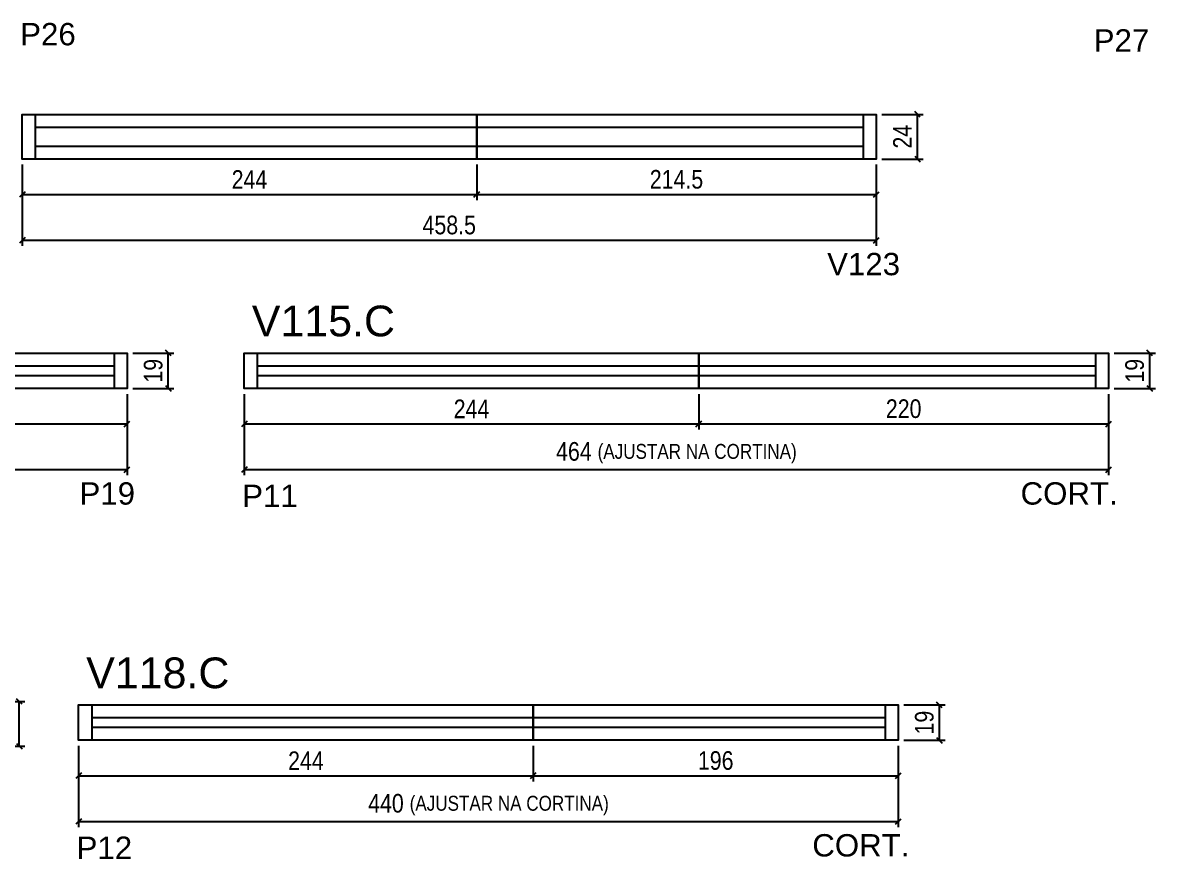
# Model space of a CAD drawing. Extents: x 1665 to 3026, y 15883 to 17753.
# Drawn here: x 2399 to 3007, y 16816 to 17268 of the extents above; entities that cross this region are included whole.
import ezdxf

# ---------------------------------------------------------------- set-up
doc = ezdxf.new("R2010")
doc.units = 0
for name, color, linetype in [('5', 5, 'Continuous'), ('COTA', 241, 'Continuous'), ('NOMENCLATURA', 7, 'Continuous'), ('Painéis', 200, 'Continuous'), ('SARR_2.2x7', 40, 'Continuous')]:
    doc.layers.add(name, color=color, linetype=linetype)
doc.styles.add('COTA TECNICA', font='techl___.ttf', dxfattribs={"height": 10})
doc.styles.add('COTA TECNICA-50', font='techl___.ttf', dxfattribs={"height": 10})
doc.styles.get("Standard").update_dxf_attribs({"font": 'arial.ttf'})
doc.dimstyles.new('COTA PAINEL-50', dxfattribs={"dimtxt": 10, "dimasz": 3, "dimexe": 3, "dimexo": 3, "dimgap": 3, "dimtad": 1, "dimdec": 1, "dimzin": 12, "dimdsep": 46, "dimtxsty": 'COTA TECNICA-50', "dimblk1": 'OBLIQUE', "dimblk2": 'OBLIQUE', "dimsah": 1, "dimcen": 0.9, "dimclrd": 4, "dimclre": 4, "dimclrt": 240, "dimadec": 1, "dimazin": 3, "dimtfac": 1, "dimtdec": 1, "dimtmove": 0, "dimatfit": 3, "dimfxl": 1, "dimtolj": 1, "dimtzin": 12, "dimarcsym": 0})
doc.dimstyles.new('PAINEL', dxfattribs={"dimtxt": 10, "dimasz": 3, "dimexe": 3, "dimexo": 3, "dimgap": 3, "dimtad": 1, "dimdec": 1, "dimzin": 12, "dimdsep": 46, "dimtxsty": 'COTA TECNICA', "dimblk1": 'OBLIQUE', "dimblk2": 'OBLIQUE', "dimsah": 1, "dimcen": 0.9, "dimclrd": 4, "dimclre": 4, "dimclrt": 240, "dimadec": 1, "dimazin": 3, "dimtfac": 1, "dimtdec": 1, "dimtmove": 0, "dimatfit": 3, "dimfxl": 1, "dimtolj": 1, "dimtzin": 12, "dimarcsym": 0})

# ---------------------------------------------------------------- blocks, each defined once
blk = doc.blocks.new('_Oblique')
at = {"color": 0, "linetype": 'ByBlock', "lineweight": -2}
blk.add_line((-0.5, -0.5), (0.5, 0.5), dxfattribs=at)
blk = doc.blocks.new('*D98')
at = {"layer": 'COTA', "color": 4, "linetype": 'ByBlock', "lineweight": -2, "transparency": 16777216}
for p, q in [((2398.8, 17191.53), (2398.8, 17172.48)), ((2642.8, 17191.53), (2642.8, 17172.48)), ((2398.8, 17175.48), (2642.8, 17175.48))]:
    blk.add_line(p, q, dxfattribs=at)
at = {"layer": 'Defpoints', "color": 0, "linetype": 'ByBlock', "transparency": 16777216}
for p in [(2398.8, 17194.53), (2642.8, 17194.53), (2642.8, 17175.48)]:
    blk.add_point(p, dxfattribs=at)
at = {"layer": 'COTA', "color": 4, "linetype": 'ByBlock', "lineweight": -2, "transparency": 16777216, "xscale": 3, "yscale": 3, "zscale": 3, "rotation": 180}
blk.add_blockref('_Oblique', (2398.8, 17175.48), dxfattribs=at)
at = {"layer": 'COTA', "color": 4, "linetype": 'ByBlock', "lineweight": -2, "transparency": 16777216, "xscale": 3, "yscale": 3, "zscale": 3}
blk.add_blockref('_Oblique', (2642.8, 17175.48), dxfattribs=at)
at = {"layer": 'COTA', "color": 240, "linetype": 'ByBlock', "transparency": 16777216, "insert": (2520.8, 17183.55), "char_height": 10, "attachment_point": 5, "style": 'COTA TECNICA-50'}
blk.add_mtext('\\A1;244', dxfattribs=at)
blk = doc.blocks.new('*D99')
at = {"layer": 'COTA', "color": 4, "linetype": 'ByBlock', "lineweight": -2, "transparency": 16777216}
for p, q in [((2642.8, 17191.53), (2642.8, 17172.48)), ((2857.3, 17191.53), (2857.3, 17172.48)), ((2642.8, 17175.48), (2857.3, 17175.48))]:
    blk.add_line(p, q, dxfattribs=at)
at = {"layer": 'Defpoints', "color": 0, "linetype": 'ByBlock', "transparency": 16777216}
for p in [(2642.8, 17194.53), (2857.3, 17194.53), (2857.3, 17175.48)]:
    blk.add_point(p, dxfattribs=at)
at = {"layer": 'COTA', "color": 4, "linetype": 'ByBlock', "lineweight": -2, "transparency": 16777216, "xscale": 3, "yscale": 3, "zscale": 3, "rotation": 180}
blk.add_blockref('_Oblique', (2642.8, 17175.48), dxfattribs=at)
at = {"layer": 'COTA', "color": 4, "linetype": 'ByBlock', "lineweight": -2, "transparency": 16777216, "xscale": 3, "yscale": 3, "zscale": 3}
blk.add_blockref('_Oblique', (2857.3, 17175.48), dxfattribs=at)
at = {"layer": 'COTA', "color": 240, "linetype": 'ByBlock', "transparency": 16777216, "insert": (2750.05, 17183.59), "char_height": 10, "attachment_point": 5, "style": 'COTA TECNICA-50'}
blk.add_mtext('\\A1;214.5', dxfattribs=at)
blk = doc.blocks.new('*D105')
at = {"layer": 'COTA', "color": 4, "lineweight": -2, "transparency": 16777216}
for p, q in [((2398.8, 17191.53), (2398.8, 17147.9)), ((2857.3, 17191.53), (2857.3, 17147.9)), ((2398.8, 17150.9), (2857.3, 17150.9))]:
    blk.add_line(p, q, dxfattribs=at)
at = {"layer": 'Defpoints', "color": 0, "transparency": 16777216}
for p in [(2398.8, 17194.53), (2857.3, 17194.53), (2857.3, 17150.9)]:
    blk.add_point(p, dxfattribs=at)
at = {"layer": 'COTA', "color": 4, "lineweight": -2, "transparency": 16777216, "xscale": 3, "yscale": 3, "zscale": 3, "rotation": 180}
blk.add_blockref('_Oblique', (2398.8, 17150.9), dxfattribs=at)
at = {"layer": 'COTA', "color": 4, "lineweight": -2, "transparency": 16777216, "xscale": 3, "yscale": 3, "zscale": 3}
blk.add_blockref('_Oblique', (2857.3, 17150.9), dxfattribs=at)
at = {"layer": 'COTA', "color": 240, "transparency": 16777216, "insert": (2628.05, 17159.03), "char_height": 10, "attachment_point": 5, "style": 'COTA TECNICA'}
blk.add_mtext('\\A1;458.5', dxfattribs=at)
blk = doc.blocks.new('*D102')
at = {"layer": 'COTA', "color": 4, "lineweight": -2, "transparency": 16777216}
for p, q in [((2860.3, 17218.53), (2882.42, 17218.53)), ((2879.42, 17194.53), (2879.42, 17218.53)), ((2860.3, 17194.53), (2882.42, 17194.53))]:
    blk.add_line(p, q, dxfattribs=at)
at = {"layer": 'Defpoints', "color": 0, "transparency": 16777216}
for p in [(2857.3, 17218.53), (2879.42, 17218.53), (2857.3, 17194.53)]:
    blk.add_point(p, dxfattribs=at)
at = {"layer": 'COTA', "color": 4, "lineweight": -2, "transparency": 16777216, "xscale": 3, "yscale": 3, "zscale": 3}
for p, rotation in [((2879.42, 17218.53), 90), ((2879.42, 17194.53), 270)]:
    blk.add_blockref('_Oblique', p, dxfattribs=dict(at, rotation=rotation))
at = {"layer": 'COTA', "color": 240, "transparency": 16777216, "insert": (2871.35, 17206.53), "char_height": 10, "attachment_point": 5, "rotation": 90, "style": 'COTA TECNICA'}
blk.add_mtext('\\A1;24', dxfattribs=at)
blk = doc.blocks.new('*D120')
at = {"layer": 'COTA', "color": 4, "linetype": 'ByBlock', "lineweight": -2, "transparency": 16777216}
for p, q in [((2257.61, 17068.32), (2257.61, 17049.27)), ((2455.11, 17068.32), (2455.11, 17049.27)), ((2257.61, 17052.27), (2455.11, 17052.27))]:
    blk.add_line(p, q, dxfattribs=at)
at = {"layer": 'Defpoints', "color": 0, "linetype": 'ByBlock', "transparency": 16777216}
for p in [(2257.61, 17071.32), (2455.11, 17071.32), (2455.11, 17052.27)]:
    blk.add_point(p, dxfattribs=at)
at = {"layer": 'COTA', "color": 4, "linetype": 'ByBlock', "lineweight": -2, "transparency": 16777216, "xscale": 3, "yscale": 3, "zscale": 3, "rotation": 180}
blk.add_blockref('_Oblique', (2257.61, 17052.27), dxfattribs=at)
at = {"layer": 'COTA', "color": 4, "linetype": 'ByBlock', "lineweight": -2, "transparency": 16777216, "xscale": 3, "yscale": 3, "zscale": 3}
blk.add_blockref('_Oblique', (2455.11, 17052.27), dxfattribs=at)
at = {"layer": 'COTA', "color": 240, "linetype": 'ByBlock', "transparency": 16777216, "insert": (2356.36, 17060.41), "char_height": 10, "attachment_point": 5, "style": 'COTA TECNICA-50'}
blk.add_mtext('\\A1;197.5', dxfattribs=at)
blk = doc.blocks.new('*D121')
at = {"layer": 'COTA', "color": 4, "lineweight": -2, "transparency": 16777216}
for p, q in [((2013.61, 17068.32), (2013.61, 17024.69)), ((2455.11, 17068.32), (2455.11, 17024.69)), ((2013.61, 17027.69), (2455.11, 17027.69))]:
    blk.add_line(p, q, dxfattribs=at)
at = {"layer": 'Defpoints', "color": 0, "transparency": 16777216}
for p in [(2013.61, 17071.32), (2455.11, 17071.32), (2455.11, 17027.69)]:
    blk.add_point(p, dxfattribs=at)
at = {"layer": 'COTA', "color": 4, "lineweight": -2, "transparency": 16777216, "xscale": 3, "yscale": 3, "zscale": 3, "rotation": 180}
blk.add_blockref('_Oblique', (2013.61, 17027.69), dxfattribs=at)
at = {"layer": 'COTA', "color": 4, "lineweight": -2, "transparency": 16777216, "xscale": 3, "yscale": 3, "zscale": 3}
blk.add_blockref('_Oblique', (2455.11, 17027.69), dxfattribs=at)
at = {"layer": 'COTA', "color": 240, "transparency": 16777216, "insert": (2234.36, 17035.8), "char_height": 10, "attachment_point": 5, "style": 'COTA TECNICA'}
blk.add_mtext('\\A1;441.5', dxfattribs=at)
blk = doc.blocks.new('*D122')
at = {"layer": 'COTA', "color": 4, "lineweight": -2, "transparency": 16777216}
for p, q in [((2458.11, 17090.32), (2480.23, 17090.32)), ((2477.23, 17071.32), (2477.23, 17090.32)), ((2458.11, 17071.32), (2480.23, 17071.32))]:
    blk.add_line(p, q, dxfattribs=at)
at = {"layer": 'Defpoints', "color": 0, "transparency": 16777216}
for p in [(2455.11, 17090.32), (2477.23, 17090.32), (2455.11, 17071.32)]:
    blk.add_point(p, dxfattribs=at)
at = {"layer": 'COTA', "color": 4, "lineweight": -2, "transparency": 16777216, "xscale": 3, "yscale": 3, "zscale": 3}
for p, rotation in [((2477.23, 17090.32), 90), ((2477.23, 17071.32), 270)]:
    blk.add_blockref('_Oblique', p, dxfattribs=dict(at, rotation=rotation))
at = {"layer": 'COTA', "color": 240, "transparency": 16777216, "insert": (2469.14, 17080.82), "char_height": 10, "attachment_point": 5, "rotation": 90, "style": 'COTA TECNICA'}
blk.add_mtext('\\A1;19', dxfattribs=at)
blk = doc.blocks.new('*D123')
at = {"layer": 'COTA', "color": 4, "linetype": 'ByBlock', "lineweight": -2, "transparency": 16777216}
for p, q in [((2518, 17068.32), (2518, 17049.27)), ((2762, 17068.32), (2762, 17049.27)), ((2518, 17052.27), (2762, 17052.27))]:
    blk.add_line(p, q, dxfattribs=at)
at = {"layer": 'Defpoints', "color": 0, "linetype": 'ByBlock', "transparency": 16777216}
for p in [(2518, 17071.32), (2762, 17071.32), (2762, 17052.27)]:
    blk.add_point(p, dxfattribs=at)
at = {"layer": 'COTA', "color": 4, "linetype": 'ByBlock', "lineweight": -2, "transparency": 16777216, "xscale": 3, "yscale": 3, "zscale": 3, "rotation": 180}
blk.add_blockref('_Oblique', (2518, 17052.27), dxfattribs=at)
at = {"layer": 'COTA', "color": 4, "linetype": 'ByBlock', "lineweight": -2, "transparency": 16777216, "xscale": 3, "yscale": 3, "zscale": 3}
blk.add_blockref('_Oblique', (2762, 17052.27), dxfattribs=at)
at = {"layer": 'COTA', "color": 240, "linetype": 'ByBlock', "transparency": 16777216, "insert": (2640, 17060.34), "char_height": 10, "attachment_point": 5, "style": 'COTA TECNICA-50'}
blk.add_mtext('\\A1;244', dxfattribs=at)
blk = doc.blocks.new('*D124')
at = {"layer": 'COTA', "color": 4, "linetype": 'ByBlock', "lineweight": -2, "transparency": 16777216}
for p, q in [((2762, 17068.32), (2762, 17049.27)), ((2982, 17068.32), (2982, 17049.27)), ((2762, 17052.27), (2982, 17052.27))]:
    blk.add_line(p, q, dxfattribs=at)
at = {"layer": 'Defpoints', "color": 0, "linetype": 'ByBlock', "transparency": 16777216}
for p in [(2762, 17071.32), (2982, 17071.32), (2982, 17052.27)]:
    blk.add_point(p, dxfattribs=at)
at = {"layer": 'COTA', "color": 4, "linetype": 'ByBlock', "lineweight": -2, "transparency": 16777216, "xscale": 3, "yscale": 3, "zscale": 3, "rotation": 180}
blk.add_blockref('_Oblique', (2762, 17052.27), dxfattribs=at)
at = {"layer": 'COTA', "color": 4, "linetype": 'ByBlock', "lineweight": -2, "transparency": 16777216, "xscale": 3, "yscale": 3, "zscale": 3}
blk.add_blockref('_Oblique', (2982, 17052.27), dxfattribs=at)
at = {"layer": 'COTA', "color": 240, "linetype": 'ByBlock', "transparency": 16777216, "insert": (2872, 17060.37), "char_height": 10, "attachment_point": 5, "style": 'COTA TECNICA-50'}
blk.add_mtext('\\A1;220', dxfattribs=at)
blk = doc.blocks.new('*D125')
at = {"layer": 'COTA', "color": 4, "lineweight": -2, "transparency": 16777216}
for p, q in [((2518, 17068.32), (2518, 17024.69)), ((2982, 17068.32), (2982, 17024.69)), ((2518, 17027.69), (2982, 17027.69))]:
    blk.add_line(p, q, dxfattribs=at)
at = {"layer": 'Defpoints', "color": 0, "transparency": 16777216}
for p in [(2518, 17071.32), (2982, 17071.32), (2982, 17027.69)]:
    blk.add_point(p, dxfattribs=at)
at = {"layer": 'COTA', "color": 4, "lineweight": -2, "transparency": 16777216, "xscale": 3, "yscale": 3, "zscale": 3, "rotation": 180}
blk.add_blockref('_Oblique', (2518, 17027.69), dxfattribs=at)
at = {"layer": 'COTA', "color": 4, "lineweight": -2, "transparency": 16777216, "xscale": 3, "yscale": 3, "zscale": 3}
blk.add_blockref('_Oblique', (2982, 17027.69), dxfattribs=at)
at = {"layer": 'COTA', "color": 240, "transparency": 16777216, "insert": (2750, 17036.29), "char_height": 10, "attachment_point": 5, "style": 'COTA TECNICA'}
blk.add_mtext('\\A1;464 {\\H0.8x;(AJUSTAR NA CORTINA)}', dxfattribs=at)
blk = doc.blocks.new('*D126')
at = {"layer": 'COTA', "color": 4, "lineweight": -2, "transparency": 16777216}
for p, q in [((2985, 17090.32), (3007.12, 17090.32)), ((3004.12, 17071.32), (3004.12, 17090.32)), ((2985, 17071.32), (3007.12, 17071.32))]:
    blk.add_line(p, q, dxfattribs=at)
at = {"layer": 'Defpoints', "color": 0, "transparency": 16777216}
for p in [(2982, 17090.32), (3004.12, 17090.32), (2982, 17071.32)]:
    blk.add_point(p, dxfattribs=at)
at = {"layer": 'COTA', "color": 4, "lineweight": -2, "transparency": 16777216, "xscale": 3, "yscale": 3, "zscale": 3}
for p, rotation in [((3004.12, 17090.32), 90), ((3004.12, 17071.32), 270)]:
    blk.add_blockref('_Oblique', p, dxfattribs=dict(at, rotation=rotation))
at = {"layer": 'COTA', "color": 240, "transparency": 16777216, "insert": (2996.03, 17080.82), "char_height": 10, "attachment_point": 5, "rotation": 90, "style": 'COTA TECNICA'}
blk.add_mtext('\\A1;19', dxfattribs=at)
blk = doc.blocks.new('*D132')
at = {"layer": 'COTA', "color": 4, "lineweight": -2, "transparency": 16777216}
for p, q in [((2378.1, 16903.17), (2400.22, 16903.17)), ((2397.22, 16879.17), (2397.22, 16903.17)), ((2378.1, 16879.17), (2400.22, 16879.17))]:
    blk.add_line(p, q, dxfattribs=at)
at = {"layer": 'Defpoints', "color": 0, "transparency": 16777216}
for p in [(2375.1, 16903.17), (2397.22, 16903.17), (2375.1, 16879.17)]:
    blk.add_point(p, dxfattribs=at)
at = {"layer": 'COTA', "color": 4, "lineweight": -2, "transparency": 16777216, "xscale": 3, "yscale": 3, "zscale": 3}
for p, rotation in [((2397.22, 16903.17), 90), ((2397.22, 16879.17), 270)]:
    blk.add_blockref('_Oblique', p, dxfattribs=dict(at, rotation=rotation))
at = {"layer": 'COTA', "color": 240, "transparency": 16777216, "insert": (2389.15, 16891.17), "char_height": 10, "attachment_point": 5, "rotation": 90, "style": 'COTA TECNICA'}
blk.add_mtext('\\A1;24', dxfattribs=at)
blk = doc.blocks.new('*D133')
at = {"layer": 'COTA', "color": 4, "linetype": 'ByBlock', "lineweight": -2, "transparency": 16777216}
for p, q in [((2429.1, 16879.31), (2429.1, 16860.26)), ((2673.1, 16879.31), (2673.1, 16860.26)), ((2429.1, 16863.26), (2673.1, 16863.26))]:
    blk.add_line(p, q, dxfattribs=at)
at = {"layer": 'Defpoints', "color": 0, "linetype": 'ByBlock', "transparency": 16777216}
for p in [(2429.1, 16882.31), (2673.1, 16882.31), (2673.1, 16863.26)]:
    blk.add_point(p, dxfattribs=at)
at = {"layer": 'COTA', "color": 4, "linetype": 'ByBlock', "lineweight": -2, "transparency": 16777216, "xscale": 3, "yscale": 3, "zscale": 3, "rotation": 180}
blk.add_blockref('_Oblique', (2429.1, 16863.26), dxfattribs=at)
at = {"layer": 'COTA', "color": 4, "linetype": 'ByBlock', "lineweight": -2, "transparency": 16777216, "xscale": 3, "yscale": 3, "zscale": 3}
blk.add_blockref('_Oblique', (2673.1, 16863.26), dxfattribs=at)
at = {"layer": 'COTA', "color": 240, "linetype": 'ByBlock', "transparency": 16777216, "insert": (2551.1, 16871.33), "char_height": 10, "attachment_point": 5, "style": 'COTA TECNICA-50'}
blk.add_mtext('\\A1;244', dxfattribs=at)
blk = doc.blocks.new('*D134')
at = {"layer": 'COTA', "color": 4, "linetype": 'ByBlock', "lineweight": -2, "transparency": 16777216}
for p, q in [((2673.1, 16879.31), (2673.1, 16860.26)), ((2869.1, 16879.31), (2869.1, 16860.26)), ((2673.1, 16863.26), (2869.1, 16863.26))]:
    blk.add_line(p, q, dxfattribs=at)
at = {"layer": 'Defpoints', "color": 0, "linetype": 'ByBlock', "transparency": 16777216}
for p in [(2673.1, 16882.31), (2869.1, 16882.31), (2869.1, 16863.26)]:
    blk.add_point(p, dxfattribs=at)
at = {"layer": 'COTA', "color": 4, "linetype": 'ByBlock', "lineweight": -2, "transparency": 16777216, "xscale": 3, "yscale": 3, "zscale": 3, "rotation": 180}
blk.add_blockref('_Oblique', (2673.1, 16863.26), dxfattribs=at)
at = {"layer": 'COTA', "color": 4, "linetype": 'ByBlock', "lineweight": -2, "transparency": 16777216, "xscale": 3, "yscale": 3, "zscale": 3}
blk.add_blockref('_Oblique', (2869.1, 16863.26), dxfattribs=at)
at = {"layer": 'COTA', "color": 240, "linetype": 'ByBlock', "transparency": 16777216, "insert": (2771.1, 16871.39), "char_height": 10, "attachment_point": 5, "style": 'COTA TECNICA-50'}
blk.add_mtext('\\A1;196', dxfattribs=at)
blk = doc.blocks.new('*D135')
at = {"layer": 'COTA', "color": 4, "lineweight": -2, "transparency": 16777216}
for p, q in [((2429.1, 16879.31), (2429.1, 16835.68)), ((2869.1, 16879.31), (2869.1, 16835.68)), ((2429.1, 16838.68), (2869.1, 16838.68))]:
    blk.add_line(p, q, dxfattribs=at)
at = {"layer": 'Defpoints', "color": 0, "transparency": 16777216}
for p in [(2429.1, 16882.31), (2869.1, 16882.31), (2869.1, 16838.68)]:
    blk.add_point(p, dxfattribs=at)
at = {"layer": 'COTA', "color": 4, "lineweight": -2, "transparency": 16777216, "xscale": 3, "yscale": 3, "zscale": 3, "rotation": 180}
blk.add_blockref('_Oblique', (2429.1, 16838.68), dxfattribs=at)
at = {"layer": 'COTA', "color": 4, "lineweight": -2, "transparency": 16777216, "xscale": 3, "yscale": 3, "zscale": 3}
blk.add_blockref('_Oblique', (2869.1, 16838.68), dxfattribs=at)
at = {"layer": 'COTA', "color": 240, "transparency": 16777216, "insert": (2649.1, 16847.28), "char_height": 10, "attachment_point": 5, "style": 'COTA TECNICA'}
blk.add_mtext('\\A1;440 {\\H0.8x;(AJUSTAR NA CORTINA)}', dxfattribs=at)
blk = doc.blocks.new('*D136')
at = {"layer": 'COTA', "color": 4, "lineweight": -2, "transparency": 16777216}
for p, q in [((2872.1, 16901.31), (2894.22, 16901.31)), ((2891.22, 16882.31), (2891.22, 16901.31)), ((2872.1, 16882.31), (2894.22, 16882.31))]:
    blk.add_line(p, q, dxfattribs=at)
at = {"layer": 'Defpoints', "color": 0, "transparency": 16777216}
for p in [(2869.1, 16901.31), (2891.22, 16901.31), (2869.1, 16882.31)]:
    blk.add_point(p, dxfattribs=at)
at = {"layer": 'COTA', "color": 4, "lineweight": -2, "transparency": 16777216, "xscale": 3, "yscale": 3, "zscale": 3}
for p, rotation in [((2891.22, 16901.31), 90), ((2891.22, 16882.31), 270)]:
    blk.add_blockref('_Oblique', p, dxfattribs=dict(at, rotation=rotation))
at = {"layer": 'COTA', "color": 240, "transparency": 16777216, "insert": (2883.13, 16891.81), "char_height": 10, "attachment_point": 5, "rotation": 90, "style": 'COTA TECNICA'}
blk.add_mtext('\\A1;19', dxfattribs=at)

msp = doc.modelspace()

# ---------------------------------------------------------------- linework, layer by layer
at = {"layer": 'Painéis'}
for points in [[(2642.8, 17194.53), (2398.8, 17194.53), (2398.8, 17218.53), (2642.8, 17218.53)], [(2642.8, 17218.53), (2857.3, 17218.53), (2857.3, 17194.53), (2642.8, 17194.53)], [(2257.61, 17090.32), (2455.11, 17090.32), (2455.11, 17071.32), (2257.61, 17071.32)], [(2762, 17071.32), (2518, 17071.32), (2518, 17090.32), (2762, 17090.32)], [(2762, 17090.32), (2982, 17090.32), (2982, 17071.32), (2762, 17071.32)], [(2673.1, 16882.31), (2429.1, 16882.31), (2429.1, 16901.31), (2673.1, 16901.31)], [(2673.1, 16901.31), (2869.1, 16901.31), (2869.1, 16882.31), (2673.1, 16882.31)]]:
    msp.add_lwpolyline(points, close=True, dxfattribs=at)
at = {"layer": 'SARR_2.2x7', "linetype": 'Continuous'}
for p, q in [((2405.8, 17218.53), (2405.8, 17194.53)), ((2850.3, 17218.53), (2850.3, 17194.53)), ((2642.8, 17211.53), (2405.8, 17211.53)), ((2850.3, 17211.53), (2642.8, 17211.53)), ((2405.8, 17201.53), (2642.8, 17201.53)), ((2642.8, 17201.53), (2850.3, 17201.53)), ((2448.11, 17090.32), (2448.11, 17071.32)), ((2525, 17090.32), (2525, 17071.32)), ((2975, 17090.32), (2975, 17071.32)), ((2448.11, 17083.32), (2257.61, 17083.32)), ((2762, 17083.32), (2525, 17083.32)), ((2975, 17083.32), (2762, 17083.32)), ((2257.61, 17078.32), (2448.11, 17078.32)), ((2525, 17078.32), (2762, 17078.32)), ((2762, 17078.32), (2975, 17078.32)), ((2436.1, 16901.31), (2436.1, 16882.31)), ((2862.1, 16901.31), (2862.1, 16882.31)), ((2673.1, 16894.31), (2436.1, 16894.31)), ((2862.1, 16894.31), (2673.1, 16894.31)), ((2436.1, 16889.31), (2673.1, 16889.31)), ((2673.1, 16889.31), (2862.1, 16889.31))]:
    msp.add_line(p, q, dxfattribs=at)

# ---------------------------------------------------------------- texts
at = {"layer": '5', "linetype": 'Continuous'}
for s, p in [('P26', (2397.71, 17255.62)), ('P27', (2974.03, 17252.24)), ('V123', (2830.93, 17132.12)), ('P19', (2429.55, 17008.91)), ('CORT.', (2934.77, 17008.91)), ('P11', (2516.89, 17007.59)), ('CORT.', (2822.96, 16819.9)), ('P12', (2427.98, 16818.58))]:
    msp.add_text(s, height=12, rotation=359.99996, dxfattribs=at).set_placement(p)
at = {"layer": 'NOMENCLATURA', "linetype": 'Continuous'}
for s, p in [('V115.C', (2522.05, 17099.3)), ('V118.C', (2433.15, 16910.29))]:
    msp.add_text(s, height=16.5, dxfattribs=at).set_placement(p)

# ---------------------------------------------------------------- dimensions: what is measured, and where the dimension line sits
at = {"layer": 'COTA'}
for base, p1, p2, picture, middle in [((2879.42, 17218.53), (2857.3, 17194.53), (2857.3, 17218.53), '*D102', (2871.35, 17206.53)), ((2477.23, 17090.32), (2455.11, 17071.32), (2455.11, 17090.32), '*D122', (2469.14, 17080.82)), ((3004.12, 17090.32), (2982, 17071.32), (2982, 17090.32), '*D126', (2996.03, 17080.82)), ((2397.22, 16903.17), (2375.1, 16879.17), (2375.1, 16903.17), '*D132', (2389.15, 16891.17)), ((2891.22, 16901.31), (2869.1, 16882.31), (2869.1, 16901.31), '*D136', (2883.13, 16891.81))]:
    dim = msp.add_linear_dim(base=base, p1=p1, p2=p2, angle=90, dimstyle='PAINEL', dxfattribs=at)
    dim.commit()
    dim.dimension.update_dxf_attribs({"geometry": picture, "text_midpoint": middle})
at = {"layer": 'COTA', "color": 1, "linetype": 'ByBlock'}
for base, p1, p2, picture, middle in [((2642.8, 17175.48), (2398.8, 17194.53), (2642.8, 17194.53), '*D98', (2520.8, 17183.55)), ((2857.3, 17175.48), (2642.8, 17194.53), (2857.3, 17194.53), '*D99', (2750.05, 17183.59)), ((2455.11, 17052.27), (2257.61, 17071.32), (2455.11, 17071.32), '*D120', (2356.36, 17060.41)), ((2762, 17052.27), (2518, 17071.32), (2762, 17071.32), '*D123', (2640, 17060.34)), ((2982, 17052.27), (2762, 17071.32), (2982, 17071.32), '*D124', (2872, 17060.37)), ((2673.1, 16863.26), (2429.1, 16882.31), (2673.1, 16882.31), '*D133', (2551.1, 16871.33)), ((2869.1, 16863.26), (2673.1, 16882.31), (2869.1, 16882.31), '*D134', (2771.1, 16871.39))]:
    dim = msp.add_linear_dim(base=base, p1=p1, p2=p2, dimstyle='COTA PAINEL-50', override={"dimarcsym": 1}, dxfattribs=at)
    dim.commit()
    dim.dimension.update_dxf_attribs({"geometry": picture, "text_midpoint": middle})
at = {"layer": 'COTA'}
for base, p1, p2, picture, middle in [((2857.3, 17150.9), (2398.8, 17194.53), (2857.3, 17194.53), '*D105', (2628.05, 17159.03)), ((2455.11, 17027.69), (2013.61, 17071.32), (2455.11, 17071.32), '*D121', (2234.36, 17035.8))]:
    dim = msp.add_linear_dim(base=base, p1=p1, p2=p2, dimstyle='PAINEL', dxfattribs=at)
    dim.commit()
    dim.dimension.update_dxf_attribs({"geometry": picture, "text_midpoint": middle})
for base, p1, p2, picture, middle in [((2982, 17027.69), (2518, 17071.32), (2982, 17071.32), '*D125', (2750, 17036.29)), ((2869.1, 16838.68), (2429.1, 16882.31), (2869.1, 16882.31), '*D135', (2649.1, 16847.28))]:
    dim = msp.add_linear_dim(base=base, p1=p1, p2=p2, text='<> {\\H0.8x;(AJUSTAR NA CORTINA)}', dimstyle='PAINEL', dxfattribs=at)
    dim.commit()
    dim.dimension.update_dxf_attribs({"geometry": picture, "text_midpoint": middle})

doc.saveas('drawing.dxf')
